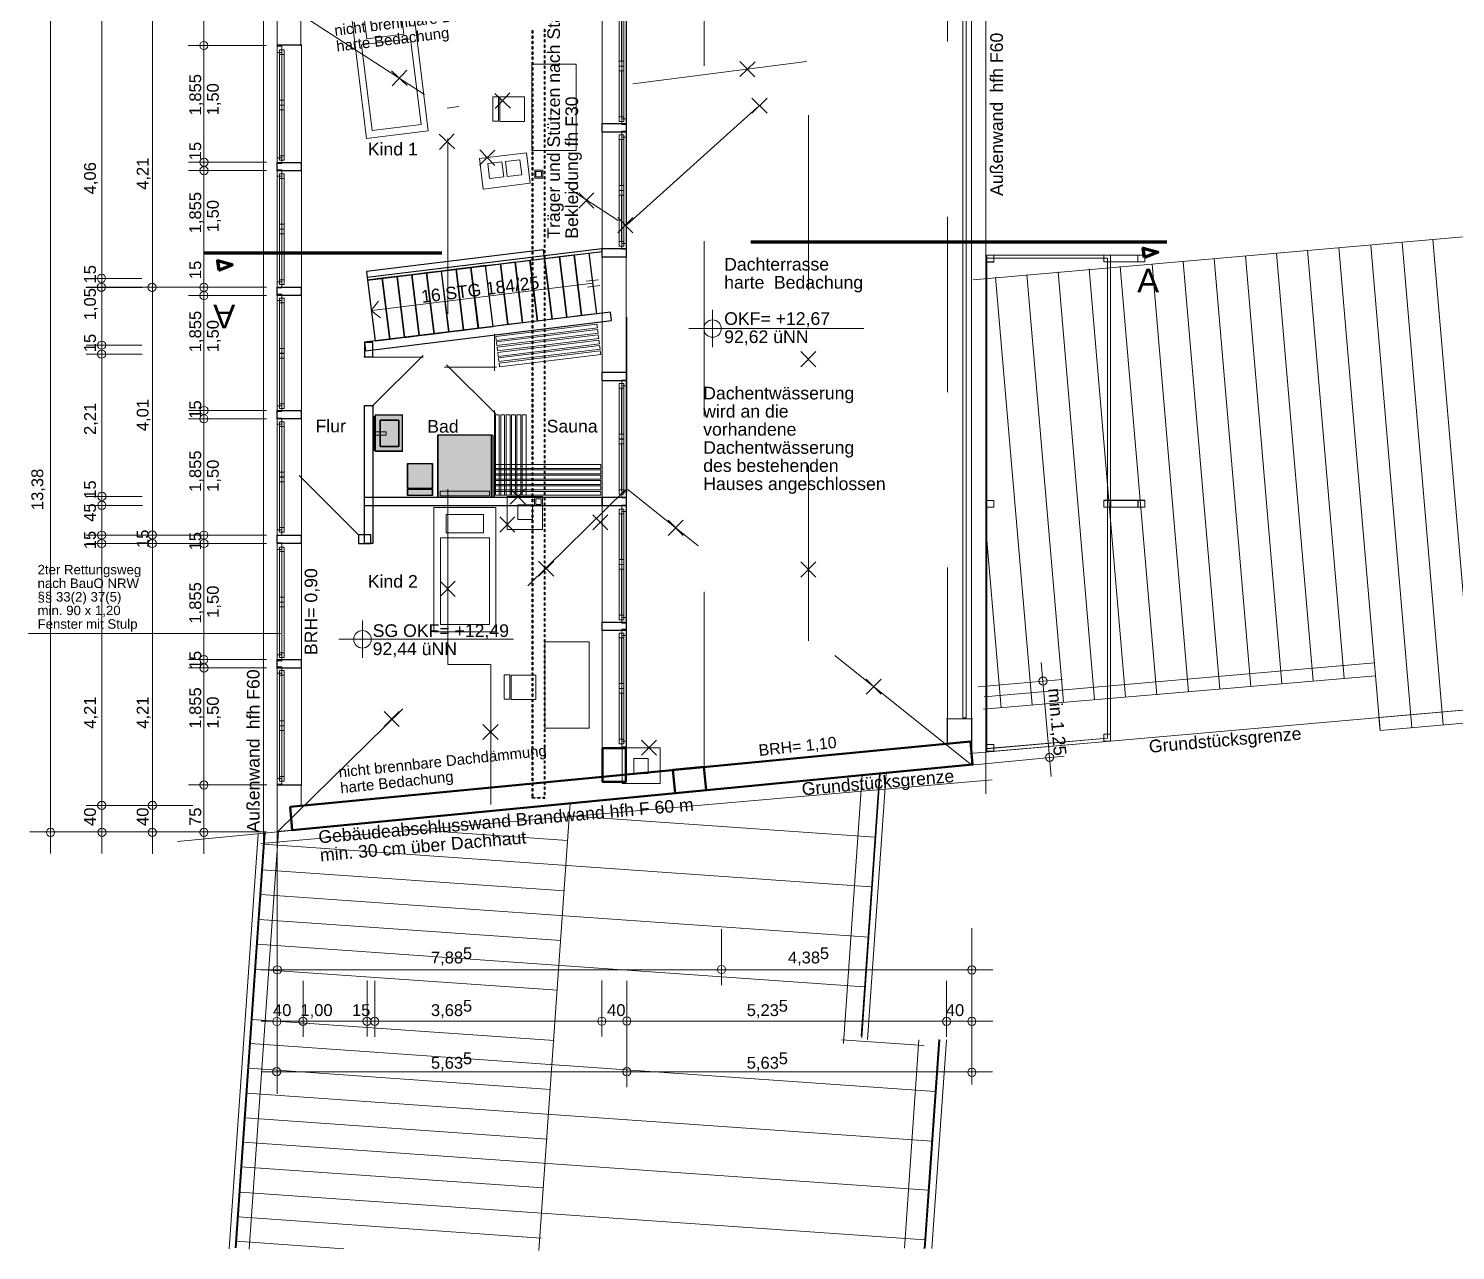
# Model space of a CAD drawing. Header units: millimetres. Extents: x 1502 to 41670, y -35 to 29713.
# Drawn here: x 1524 to 24478, y -35 to 19621 of the extents above; entities that cross this region are included whole.
import ezdxf

# ---------------------------------------------------------------- set-up
doc = ezdxf.new("R2010")
doc.units = ezdxf.units.MM
doc.header["$LTSCALE"] = 50
doc.linetypes.add('PDF_56-4_56-4_0-0_0-0', pattern=[112.8, 56.4, -56.4, 0, 0])
doc.linetypes.add('PDF_564-4_176-4_70-6_176-4', pattern=[987.8, 564.4, -176.4, 70.6, -176.4])
for name, color, linetype in [('03_Sanitaer', 5, 'Continuous'), ('05_Linien_stark', 7, 'Continuous'), ('06_Linien_fein', 3, 'Continuous'), ('07_Bemassung', 6, 'Continuous'), ('08_Schnittlinie', 1, 'Continuous'), ('10_Text', 7, 'Continuous')]:
    doc.layers.add(name, color=color, linetype=linetype)
doc.styles.add('PLAN', font='arial.ttf')

msp = doc.modelspace()

# ---------------------------------------------------------------- hatches: boundary and pattern name
at = {"layer": '03_Sanitaer'}
for points in [[(7103, 13406), (7534, 13406), (7534, 12821), (7103, 12821)], [(7103, 13406), (7534, 13406), (7534, 12821), (7103, 12821)], [(7181, 13323), (7480, 13323), (7480, 12898), (7181, 12898)], [(7181, 13323), (7480, 13323), (7480, 12898), (7181, 12898)], [(8108, 13083), (8969, 13083), (8969, 12076), (8108, 12076)], [(7622, 12624), (8022, 12624), (8022, 12224), (7622, 12224)], [(7622, 12209), (8022, 12209), (8022, 12108), (7622, 12108)]]:
    msp.add_hatch(color=7, dxfattribs=at).paths.add_polyline_path(points)

# ---------------------------------------------------------------- linework, layer by layer
for points in [[(7103, 13406), (7534, 13406), (7534, 12821), (7103, 12821)], [(7103, 13406), (7534, 13406), (7534, 12821), (7103, 12821)], [(7181, 13323), (7480, 13323), (7480, 12898), (7181, 12898)], [(7181, 13323), (7480, 13323), (7480, 12898), (7181, 12898)], [(8108, 13083), (8969, 13083), (8969, 12076), (8108, 12076)], [(7622, 12624), (8022, 12624), (8022, 12224), (7622, 12224)], [(7622, 12209), (8022, 12209), (8022, 12108), (7622, 12108)]]:
    msp.add_lwpolyline(points, close=True, dxfattribs=at)
at = {"layer": '05_Linien_stark', "lineweight": 20}
for p, q in [((5907, 19779), (5907, 19344)), ((5517, 19354), (5917, 19354)), ((16291, 8518), (16708, 8518)), ((16301, 8113), (16301, 8527)), ((16699, 7776), (16699, 8527)), ((5517, 7451), (5919, 7451)), ((5908, 7458), (5908, 7109)), ((5525, 6703), (6040, 6753))]:
    msp.add_line(p, q, dxfattribs=at)
at = {"layer": '05_Linien_stark', "lineweight": 15}
for p, q in [((4094, 19349), (5346, 19349)), ((4099, 17471), (5354, 17471)), ((4100, 17337), (5354, 17337)), ((2446, 15460), (3346, 15460)), ((2448, 15602), (3347, 15602)), ((2451, 15457), (3351, 15457)), ((2451, 15457), (3351, 15457)), ((3260, 15459), (4160, 15459)), ((4095, 15460), (5350, 15460)), ((10693, 15581), (10492, 15557)), ((10716, 15488), (10514, 15463)), ((4096, 15328), (5350, 15328)), ((7036, 15083), (7154, 15236)), ((7037, 15085), (7188, 14965)), ((12528, 15096), (12528, 14496)), ((12148, 14796), (14959, 14796)), ((2450, 14528), (3349, 14528)), ((2453, 14383), (3353, 14383)), ((2453, 14383), (3353, 14383)), ((4097, 13344), (5351, 13344)), ((4099, 13476), (5353, 13476)), ((2454, 12095), (3353, 12095)), ((2457, 11950), (3357, 11950)), ((2457, 11950), (3357, 11950)), ((2451, 11471), (3350, 11471)), ((2454, 11338), (3353, 11338)), ((2454, 11338), (3353, 11338)), ((3262, 11472), (4162, 11472)), ((3265, 11338), (4165, 11338)), ((4095, 11472), (5350, 11472)), ((4099, 11338), (5353, 11338)), ((1524, 9888), (5579, 9888)), ((6896, 10097), (6896, 9497)), ((6516, 9797), (9327, 9797)), ((16665, 7961), (38271, 9851)), ((4095, 9469), (5350, 9469)), ((4097, 9335), (5351, 9335)), ((18155, 9150), (16802, 9032)), ((3921, 6544), (18185, 7917)), ((4097, 7454), (5355, 7454)), ((2453, 7124), (3353, 7124)), ((3268, 7124), (4168, 7124)), ((12673, 4235), (12673, 5134)), ((5940, 3403), (5940, 4302)), ((6969, 3407), (6969, 4306)), ((6969, 3407), (6969, 4306)), ((7094, 3401), (7094, 4301)), ((10746, 3408), (10746, 4307)), ((10746, 3408), (10746, 4307)), ((11150, 3406), (11150, 4305)), ((16293, 3401), (16293, 4301)), ((11149, 2590), (11149, 3489))]:
    msp.add_line(p, q, dxfattribs=at)
for points in [[(16552, 20662), (16608, 20662), (16608, 8535), (16552, 8535)], [(8778, 17531), (8838, 17039), (9596, 17132), (9535, 17624)], [(8910, 17448), (8939, 17208), (9170, 17236), (9140, 17476)], [(9196, 17481), (9226, 17241), (9457, 17270), (9427, 17510)], [(9035, 13405), (9097, 13405), (9097, 12116), (9035, 12116)], [(9122, 13405), (9183, 13405), (9183, 12116), (9122, 12116)], [(9208, 13405), (9270, 13405), (9270, 12116), (9208, 12116)], [(9294, 13405), (9356, 13405), (9356, 12116), (9294, 12116)], [(9380, 13405), (9442, 13405), (9442, 12116), (9380, 12116)], [(9466, 13405), (9528, 13405), (9528, 12116), (9466, 12116)], [(11071, 8053), (11686, 8053), (11686, 7475), (11071, 7475)], [(11259, 7879), (11492, 7879), (11492, 7637), (11259, 7637)]]:
    msp.add_lwpolyline(points, close=True, dxfattribs=at)
at = {"layer": '05_Linien_stark', "lineweight": 20}
for points in [[(10751, 19978), (11140, 19978), (11140, 8054), (10751, 8054)], [(11026, 19906), (11101, 19906), (11101, 19018), (11026, 19018)], [(11026, 19832), (11101, 19832), (11101, 19095), (11026, 19095)], [(11066, 19968), (11141, 19968), (11141, 18167), (11066, 18167)], [(11066, 19868), (11141, 19868), (11141, 18076), (11066, 18076)], [(5522, 19359), (5914, 19359), (5914, 7456), (5522, 7456)], [(5522, 19338), (5597, 19338), (5597, 17542), (5522, 17542)], [(5522, 19238), (5597, 19238), (5597, 17451), (5522, 17451)], [(5561, 19203), (5636, 19203), (5636, 18467), (5561, 18467)], [(5562, 19277), (5637, 19277), (5637, 18391), (5562, 18391)], [(11026, 19015), (11101, 19015), (11101, 18126), (11026, 18126)], [(11026, 18939), (11101, 18939), (11101, 18200), (11026, 18200)], [(5562, 18387), (5637, 18387), (5637, 17501), (5562, 17501)], [(5561, 18312), (5636, 18312), (5636, 17575), (5561, 17575)], [(11026, 17909), (11101, 17909), (11101, 17018), (11026, 17018)], [(11066, 17971), (11141, 17971), (11141, 16164), (11066, 16164)], [(11026, 17835), (11101, 17835), (11101, 17094), (11026, 17094)], [(11066, 17871), (11141, 17871), (11141, 16072), (11066, 16072)], [(5522, 17347), (5597, 17347), (5597, 15544), (5522, 15544)], [(5522, 17246), (5597, 17246), (5597, 15452), (5522, 15452)], [(5562, 17285), (5637, 17285), (5637, 16395), (5562, 16395)], [(5561, 17211), (5636, 17211), (5636, 16472), (5561, 16472)], [(11026, 17014), (11101, 17014), (11101, 16122), (11026, 16122)], [(11026, 16938), (11101, 16938), (11101, 16196), (11026, 16196)], [(5561, 16317), (5636, 16317), (5636, 15577), (5561, 15577)], [(5562, 16392), (5637, 16392), (5637, 15502), (5562, 15502)], [(16940, 15976), (16940, 7985), (18930, 8157), (18930, 15976)], [(16940, 15927), (16940, 8038), (18880, 8207), (18880, 15927)], [(16941, 15975), (16941, 7988), (18930, 8159), (18930, 15975)], [(16941, 15926), (16941, 8037), (18880, 8206), (18880, 15926)], [(18820, 15976), (19479, 15976), (19479, 15867), (18820, 15867)], [(18821, 15975), (19480, 15975), (19480, 15866), (18821, 15866)], [(5522, 15346), (5597, 15346), (5597, 13551), (5522, 13551)], [(5522, 15246), (5597, 15246), (5597, 13459), (5522, 13459)], [(5561, 15211), (5636, 15211), (5636, 14475), (5561, 14475)], [(5562, 15285), (5637, 15285), (5637, 14399), (5562, 14399)], [(5561, 14320), (5636, 14320), (5636, 13583), (5561, 13583)], [(5562, 14396), (5637, 14396), (5637, 13509), (5562, 13509)], [(11026, 13909), (11101, 13909), (11101, 13021), (11026, 13021)], [(11026, 13835), (11101, 13835), (11101, 13097), (11026, 13097)], [(11066, 13967), (11141, 13967), (11141, 12168), (11066, 12168)], [(11066, 13871), (11141, 13871), (11141, 12073), (11066, 12073)], [(5522, 13353), (5597, 13353), (5597, 11559), (5522, 11559)], [(5522, 13257), (5597, 13257), (5597, 11464), (5522, 11464)], [(5561, 13221), (5636, 13221), (5636, 12486), (5561, 12486)], [(5562, 13295), (5637, 13295), (5637, 12409), (5562, 12409)], [(11026, 13018), (11101, 13018), (11101, 12129), (11026, 12129)], [(11026, 12942), (11101, 12942), (11101, 12203), (11026, 12203)], [(5562, 12406), (5637, 12406), (5637, 11520), (5562, 11520)], [(5561, 12331), (5636, 12331), (5636, 11593), (5561, 11593)], [(11066, 11956), (11141, 11956), (11141, 10148), (11066, 10148)], [(18820, 12032), (19481, 12032), (19481, 11923), (18820, 11923)], [(18821, 12031), (19482, 12031), (19482, 11921), (18821, 11921)], [(11026, 11890), (11101, 11890), (11101, 11001), (11026, 11001)], [(11026, 11815), (11101, 11815), (11101, 11078), (11026, 11078)], [(11066, 11851), (11141, 11851), (11141, 10056), (11066, 10056)], [(5522, 11347), (5597, 11347), (5597, 9545), (5522, 9545)], [(5562, 11281), (5637, 11281), (5637, 10395), (5562, 10395)], [(5522, 11243), (5597, 11243), (5597, 9452), (5522, 9452)], [(5561, 11207), (5636, 11207), (5636, 10472), (5561, 10472)], [(11026, 10998), (11101, 10998), (11101, 10109), (11026, 10109)], [(11026, 10922), (11101, 10922), (11101, 10183), (11026, 10183)], [(5562, 10392), (5637, 10392), (5637, 9505), (5562, 9505)], [(5561, 10317), (5636, 10317), (5636, 9579), (5561, 9579)], [(11026, 9895), (11101, 9895), (11101, 9007), (11026, 9007)], [(11066, 9957), (11141, 9957), (11141, 8156), (11066, 8156)], [(11026, 9821), (11101, 9821), (11101, 9084), (11026, 9084)], [(11066, 9857), (11141, 9857), (11141, 8065), (11066, 8065)], [(5522, 9354), (5597, 9354), (5597, 7558), (5522, 7558)], [(5522, 9254), (5597, 9254), (5597, 7466), (5522, 7466)], [(5561, 9218), (5636, 9218), (5636, 8483), (5561, 8483)], [(5562, 9292), (5637, 9292), (5637, 8406), (5562, 8406)], [(11026, 9004), (11101, 9004), (11101, 8115), (11026, 8115)], [(11026, 8928), (11101, 8928), (11101, 8189), (11026, 8189)], [(5561, 8327), (5636, 8327), (5636, 7590), (5561, 7590)], [(5562, 8403), (5637, 8403), (5637, 7516), (5562, 7516)]]:
    msp.add_lwpolyline(points, close=True, dxfattribs=at)
at = {"layer": '05_Linien_stark', "lineweight": 25}
for points in [[(10752, 18093), (11140, 18093), (11140, 17955), (10752, 17955)], [(5523, 17468), (5910, 17468), (5910, 17331), (5523, 17331)], [(10752, 16083), (11140, 16083), (11140, 15945), (10752, 15945)], [(9234, 14859), (9114, 15837), (9351, 15866), (9472, 14888)], [(9947, 14945), (9826, 15923), (10064, 15952), (10184, 14974)], [(10184, 14974), (10064, 15952), (10301, 15981), (10421, 15003)], [(10420, 15003), (10300, 15981), (10537, 16010), (10658, 15032)], [(7573, 14654), (7453, 15632), (7215, 15603), (7336, 14625)], [(7810, 14683), (7690, 15661), (7453, 15631), (7573, 14653)], [(8047, 14712), (7927, 15690), (7690, 15661), (7810, 14683)], [(8285, 14741), (8165, 15719), (7927, 15690), (8047, 14712)], [(8522, 14771), (8402, 15749), (8164, 15720), (8284, 14742)], [(8759, 14801), (8639, 15779), (8402, 15749), (8522, 14771)], [(8997, 14830), (8877, 15808), (8639, 15779), (8760, 14801)], [(8997, 14830), (8876, 15808), (9114, 15837), (9234, 14859)], [(5523, 15463), (5911, 15463), (5911, 15326), (5523, 15326)], [(7336, 14625), (7215, 15603), (6978, 15574), (7098, 14596)], [(10903, 14924), (10886, 15060), (6927, 14574), (6944, 14438)], [(7064, 14573), (6926, 14573), (6926, 14338), (7064, 14338)], [(10752, 14092), (11140, 14092), (11140, 13954), (10752, 13954)], [(6926, 13556), (7064, 13556), (7064, 11337), (6926, 11337)], [(5523, 13478), (5910, 13478), (5910, 13341), (5523, 13341)], [(6926, 12080), (10750, 12080), (10750, 11942), (6926, 11942)], [(10752, 12082), (11139, 12082), (11139, 11944), (10752, 11944)], [(5523, 11473), (5911, 11473), (5911, 11336), (5523, 11336)], [(7028, 11338), (7028, 11476), (6834, 11476), (6834, 11338)], [(10751, 10074), (11139, 10074), (11139, 9936), (10751, 9936)], [(5524, 9470), (5912, 9470), (5912, 9333), (5524, 9333)]]:
    msp.add_lwpolyline(points, close=True, dxfattribs=at)
at = {"layer": '05_Linien_stark', "lineweight": 211}
for points in [[(19474, 15938), (19453, 16088), (19688, 16023)], [(4583, 15735), (4798, 15820), (4563, 15885)]]:
    msp.add_lwpolyline(points, close=True, dxfattribs=at)
at = {"layer": '05_Linien_stark', "lineweight": 18}
for points in [[(7098, 13408), (7539, 13408), (7539, 12817), (7098, 12817)], [(7098, 13408), (7539, 13408), (7539, 12817), (7098, 12817)], [(7185, 13324), (7477, 13324), (7477, 12893), (7185, 12893)], [(7185, 13324), (7477, 13324), (7477, 12893), (7185, 12893)], [(7098, 13131), (7276, 13131), (7276, 13080), (7098, 13080)], [(7098, 13131), (7276, 13131), (7276, 13080), (7098, 13080)], [(8113, 13078), (8964, 13078), (8964, 12080), (8113, 12080)], [(7627, 12619), (8018, 12619), (8018, 12228), (7627, 12228)], [(7627, 12204), (8018, 12204), (8018, 12112), (7627, 12112)], [(30294, 8945), (23265, 8330), (23247, 8538), (30276, 9153)]]:
    msp.add_lwpolyline(points, close=True, dxfattribs=at)
at = {"layer": '05_Linien_stark', "lineweight": 50}
for points in [[(5731, 7102), (5767, 6727), (16710, 7781), (16674, 8155)], [(10757, 8047), (11134, 8047), (11134, 7505), (10757, 7505)], [(12422, 7369), (12386, 7743), (11888, 7695), (11924, 7321)]]:
    msp.add_lwpolyline(points, close=True, dxfattribs=at)
at = {"layer": '05_Linien_stark', "lineweight": 18}
for centre in [(12527, 14795), (6896, 9796)]:
    msp.add_circle(centre, 140, dxfattribs=at)
at = {"layer": '06_Linien_fein', "lineweight": 9}
for p, q in [((16924, 7311), (16924, 21782)), ((16694, 7793), (16694, 21088)), ((5303, 6522), (5303, 20419)), ((11064, 19092), (11064, 19835)), ((5599, 18465), (5599, 19206)), ((11064, 18196), (11064, 18941)), ((5599, 17571), (5599, 18314)), ((11064, 17092), (11064, 17838)), ((5599, 16470), (5599, 17213)), ((11064, 16193), (11064, 16941)), ((16721, 15581), (29635, 16711)), ((5599, 15573), (5599, 16319)), ((23266, 8334), (22603, 16100)), ((23778, 8378), (23116, 16137)), ((24279, 8423), (23618, 16178)), ((24777, 8461), (24115, 16229)), ((20686, 8995), (20099, 15869)), ((21184, 9039), (20597, 15920)), ((21687, 9085), (21100, 15964)), ((22188, 9129), (21601, 16009)), ((22686, 9172), (22099, 16056)), ((17668, 8740), (17081, 15621)), ((18171, 8786), (17585, 15664)), ((18673, 8829), (18086, 15709)), ((19170, 8873), (18583, 15756)), ((19674, 8904), (19086, 15791)), ((20185, 8952), (19598, 15828)), ((5599, 14473), (5599, 15214)), ((9020, 14115), (9020, 14704)), ((5599, 13580), (5599, 14322)), ((7872, 14337), (6920, 14337)), ((7047, 13539), (7872, 14364)), ((9053, 14176), (8217, 14176)), ((8249, 14213), (9040, 13422)), ((11064, 13095), (11064, 13838)), ((9020, 13475), (9020, 12078)), ((5599, 12484), (5599, 13224)), ((11064, 12199), (11064, 12944)), ((5878, 12433), (6838, 11474)), ((5599, 11590), (5599, 12333)), ((11064, 11076), (11064, 11818)), ((17170, 8695), (16924, 11581)), ((5599, 10469), (5599, 11210)), ((11064, 10180), (11064, 10925)), ((5599, 9576), (5599, 10319)), ((11064, 9081), (11064, 9824)), ((16895, 8870), (23174, 9419)), ((5599, 8480), (5599, 9221)), ((16884, 8670), (23191, 9208)), ((11064, 8186), (11064, 8930)), ((5599, 7587), (5599, 8330)), ((14633, 3297), (14934, 7610)), ((14917, 3415), (15212, 7636)), ((14928, 3387), (15225, 7635)), ((15021, 3358), (15321, 7641)), ((5262, 6509), (17026, 7538)), ((9734, -35), (10237, 7158)), ((10226, 6956), (15136, 6612)), ((4750, -8), (5217, 6666)), ((4847, 5), (5314, 6682)), ((4863, 5), (5330, 6686)), ((5075, -12), (5545, 6712)), ((7580, 6741), (10192, 6558)), ((5305, 6500), (15073, 5817)), ((5284, 6088), (10145, 5748)), ((5260, 5689), (15039, 5005)), ((5233, 5290), (10089, 4950)), ((5204, 4891), (14964, 4208)), ((5175, 4492), (10034, 4152)), ((5093, 3295), (16108, 2524)), ((14601, 3353), (15925, 3261)), ((15614, 0), (15848, 3351)), ((15932, -6), (16167, 3357)), ((15949, 0), (16183, 3352)), ((16054, -4), (16289, 3353)), ((5067, 2895), (9922, 2556)), ((5035, 2497), (16052, 1726)), ((5012, 2097), (9866, 1758)), ((4982, 1707), (15995, 937)), ((4946, 1309), (9801, 970)), ((4930, 904), (15942, 134)), ((4900, 505), (9773, 164)), ((4869, 114), (6595, -6))]:
    msp.add_line(p, q, dxfattribs=at)
at = {"layer": '06_Linien_fein', "linetype": 'PDF_56-4_56-4_0-0_0-0', "lineweight": 9}
for p, q in [((11148, 16463), (16700, 21462)), ((16307, 8130), (16307, 20668)), ((12392, 7739), (12392, 20567)), ((14069, 9770), (14069, 19105)), ((8267, 9393), (8267, 18310)), ((11147, 12158), (11147, 16591)), ((16697, 7774), (11167, 12204)), ((8277, 9392), (8952, 9392)), ((8959, 7138), (8959, 9392))]:
    msp.add_line(p, q, dxfattribs=at)
at = {"layer": '06_Linien_fein', "lineweight": 5}
for p, q in [((12964, 18847), (13213, 19087)), ((12964, 18847), (13213, 19087)), ((13208, 18843), (12968, 19092)), ((13208, 18843), (12968, 19092)), ((7616, 18706), (7363, 18942)), ((7616, 18706), (7363, 18942)), ((7372, 18697), (7607, 18950)), ((7372, 18697), (7607, 18950)), ((9276, 18341), (9023, 18577)), ((9276, 18341), (9023, 18577)), ((9031, 18333), (9267, 18585)), ((9031, 18333), (9267, 18585)), ((13159, 18258), (13404, 18502)), ((13404, 18258), (13159, 18502)), ((13159, 18258), (13404, 18502)), ((13404, 18258), (13159, 18502)), ((8381, 17684), (8129, 17920)), ((8381, 17684), (8129, 17920)), ((8137, 17676), (8373, 17928)), ((8137, 17676), (8373, 17928)), ((8779, 17424), (9027, 17664)), ((8779, 17424), (9027, 17664)), ((9023, 17420), (8783, 17668)), ((9023, 17420), (8783, 17668)), ((10374, 16734), (10619, 16979)), ((10619, 16734), (10374, 16979)), ((10374, 16734), (10619, 16979)), ((10619, 16734), (10374, 16979)), ((11003, 16337), (11247, 16582)), ((11247, 16337), (11003, 16582)), ((11003, 16337), (11247, 16582)), ((11247, 16337), (11003, 16582)), ((13946, 14180), (14191, 14425)), ((14191, 14180), (13946, 14425)), ((13946, 14180), (14191, 14425)), ((14191, 14180), (13946, 14425)), ((9274, 11972), (9518, 12216)), ((9518, 11972), (9274, 12216)), ((9274, 11972), (9518, 12216)), ((9518, 11972), (9274, 12216)), ((9103, 11520), (9348, 11764)), ((9348, 11520), (9103, 11764)), ((9103, 11520), (9348, 11764)), ((9348, 11520), (9103, 11764)), ((10600, 11555), (10845, 11799)), ((10845, 11555), (10600, 11799)), ((10600, 11555), (10845, 11799)), ((10845, 11555), (10600, 11799)), ((11811, 11467), (12056, 11711)), ((12056, 11467), (11811, 11711)), ((11811, 11467), (12056, 11711)), ((12056, 11467), (11811, 11711)), ((9973, 10810), (9728, 11054)), ((9973, 10810), (9728, 11054)), ((13947, 10797), (14191, 11041)), ((14191, 10797), (13947, 11041)), ((13947, 10797), (14191, 11041)), ((14191, 10797), (13947, 11041)), ((8143, 10485), (8387, 10729)), ((8387, 10485), (8143, 10729)), ((8143, 10485), (8387, 10729)), ((8387, 10485), (8143, 10729)), ((14997, 8912), (15241, 9156)), ((15241, 8912), (14997, 9156)), ((14997, 8912), (15241, 9156)), ((15241, 8912), (14997, 9156)), ((7243, 8391), (7487, 8635)), ((7487, 8391), (7243, 8635)), ((7243, 8391), (7487, 8635)), ((8833, 8183), (9077, 8427)), ((9077, 8183), (8833, 8427)), ((8833, 8183), (9077, 8427)), ((9077, 8183), (8833, 8427)), ((11383, 7932), (11627, 8176)), ((11627, 7932), (11383, 8176)), ((11383, 7932), (11627, 8176)), ((11627, 7932), (11383, 8176))]:
    msp.add_line(p, q, dxfattribs=at)
at = {"layer": '06_Linien_fein', "lineweight": 9}
for points in [[(6962, 17852), (7954, 17974), (7710, 19959), (6718, 19837)], [(6966, 19456), (7562, 19529), (7526, 19818), (6931, 19745)], [(7052, 17979), (7839, 18076), (7669, 19457), (6882, 19360)], [(7081, 13379), (7097, 13379), (7097, 12836), (7081, 12836)], [(8967, 13080), (8999, 13080), (8999, 12084), (8967, 12084)], [(8143, 12179), (8938, 12179), (8938, 12105), (8143, 12105)], [(8044, 11919), (9043, 11919), (9043, 9919), (8044, 9919)], [(8244, 11802), (8844, 11802), (8844, 11511), (8244, 11511)], [(8149, 11426), (8941, 11426), (8941, 10034), (8149, 10034)]]:
    msp.add_lwpolyline(points, close=True, dxfattribs=at)
at = {"layer": '06_Linien_fein', "lineweight": 5}
for points in [[(8992, 18525), (9083, 18525), (9083, 18132), (8992, 18132)], [(9106, 18521), (9500, 18521), (9500, 18128), (9106, 18128)], [(9175, 9225), (9267, 9225), (9267, 8831), (9175, 8831)], [(9290, 9221), (9683, 9221), (9683, 8828), (9290, 8828)]]:
    msp.add_lwpolyline(points, close=True, dxfattribs=at)
at = {"layer": '07_Bemassung', "lineweight": 15}
for p, q in [((5524, 2484), (5524, 29713)), ((1878, 6349), (1878, 20395)), ((2703, 6351), (2703, 20400)), ((3516, 6345), (3516, 20397)), ((4344, 6346), (4344, 20395)), ((7046, 15087), (10603, 15523)), ((17976, 7587), (17816, 9424)), ((1543, 6701), (5345, 6701)), ((16696, 2637), (16696, 5150)), ((5268, 4480), (17037, 4480)), ((5268, 3652), (17038, 3652)), ((5273, 2839), (17030, 2839))]:
    msp.add_line(p, q, dxfattribs=at)
at = {"layer": '07_Bemassung', "linetype": 'PDF_56-4_56-4_0-0_0-0', "lineweight": 9}
for p, q in [((5530, 20094), (11011, 16535)), ((14041, 19092), (8258, 18341)), ((5532, 6703), (11129, 12203))]:
    msp.add_line(p, q, dxfattribs=at)
at = {"layer": '07_Bemassung', "lineweight": 5}
msp.add_line((9728, 10810), (9973, 11054), dxfattribs=at)
msp.add_line((9728, 10810), (9973, 11054), dxfattribs=at)
at = {"layer": '07_Bemassung', "lineweight": 9}
msp.add_line((5121, 3683), (9978, 3343), dxfattribs=at)
at = {"layer": '07_Bemassung'}
for points in [[(9627, 19587), (9634, 19587), (9634, 19545), (9627, 19545)], [(9823, 19613), (9830, 19613), (9830, 19570), (9823, 19570)], [(9823, 19528), (9830, 19528), (9830, 19486), (9823, 19486)], [(9627, 19502), (9634, 19502), (9634, 19460), (9627, 19460)], [(9627, 19418), (9634, 19418), (9634, 19375), (9627, 19375)], [(9627, 19333), (9634, 19333), (9634, 19291), (9627, 19291)], [(9823, 19443), (9830, 19443), (9830, 19401), (9823, 19401)], [(9823, 19359), (9830, 19359), (9830, 19316), (9823, 19316)], [(9627, 19248), (9634, 19248), (9634, 19206), (9627, 19206)], [(9627, 19164), (9634, 19164), (9634, 19121), (9627, 19121)], [(9627, 19079), (9634, 19079), (9634, 19037), (9627, 19037)], [(9823, 19274), (9830, 19274), (9830, 19232), (9823, 19232)], [(9823, 19189), (9830, 19189), (9830, 19147), (9823, 19147)], [(9823, 19105), (9830, 19105), (9830, 19062), (9823, 19062)], [(9627, 18994), (9634, 18994), (9634, 18952), (9627, 18952)], [(9627, 18910), (9634, 18910), (9634, 18867), (9627, 18867)], [(9627, 18825), (9634, 18825), (9634, 18783), (9627, 18783)], [(9823, 19020), (9830, 19020), (9830, 18978), (9823, 18978)], [(9823, 18935), (9830, 18935), (9830, 18893), (9823, 18893)], [(9823, 18851), (9830, 18851), (9830, 18808), (9823, 18808)], [(9627, 18740), (9634, 18740), (9634, 18698), (9627, 18698)], [(9627, 18656), (9634, 18656), (9634, 18613), (9627, 18613)], [(9823, 18766), (9830, 18766), (9830, 18724), (9823, 18724)], [(9823, 18681), (9830, 18681), (9830, 18639), (9823, 18639)], [(9823, 18597), (9830, 18597), (9830, 18554), (9823, 18554)], [(9627, 18571), (9634, 18571), (9634, 18529), (9627, 18529)], [(9627, 18486), (9634, 18486), (9634, 18444), (9627, 18444)], [(9627, 18402), (9634, 18402), (9634, 18359), (9627, 18359)], [(9823, 18512), (9830, 18512), (9830, 18470), (9823, 18470)], [(9823, 18427), (9830, 18427), (9830, 18385), (9823, 18385)], [(9627, 18317), (9634, 18317), (9634, 18275), (9627, 18275)], [(9627, 18232), (9634, 18232), (9634, 18190), (9627, 18190)], [(9627, 18148), (9634, 18148), (9634, 18105), (9627, 18105)], [(9823, 18343), (9830, 18343), (9830, 18300), (9823, 18300)], [(9823, 18258), (9830, 18258), (9830, 18216), (9823, 18216)], [(9823, 18173), (9830, 18173), (9830, 18131), (9823, 18131)], [(9627, 18063), (9634, 18063), (9634, 18021), (9627, 18021)], [(9627, 17978), (9634, 17978), (9634, 17936), (9627, 17936)], [(9823, 18089), (9830, 18089), (9830, 18046), (9823, 18046)], [(9823, 18004), (9830, 18004), (9830, 17962), (9823, 17962)], [(9823, 17919), (9830, 17919), (9830, 17877), (9823, 17877)], [(9627, 17894), (9634, 17894), (9634, 17851), (9627, 17851)], [(9627, 17809), (9634, 17809), (9634, 17767), (9627, 17767)], [(9627, 17724), (9634, 17724), (9634, 17682), (9627, 17682)], [(9823, 17835), (9830, 17835), (9830, 17792), (9823, 17792)], [(9823, 17750), (9830, 17750), (9830, 17708), (9823, 17708)], [(9627, 17640), (9634, 17640), (9634, 17597), (9627, 17597)], [(9627, 17555), (9634, 17555), (9634, 17513), (9627, 17513)], [(9627, 17470), (9634, 17470), (9634, 17428), (9627, 17428)], [(9823, 17665), (9830, 17665), (9830, 17623), (9823, 17623)], [(9823, 17581), (9830, 17581), (9830, 17538), (9823, 17538)], [(9823, 17496), (9830, 17496), (9830, 17454), (9823, 17454)], [(9627, 17386), (9634, 17386), (9634, 17343), (9627, 17343)], [(9627, 17301), (9634, 17301), (9634, 17259), (9627, 17259)], [(9627, 17216), (9634, 17216), (9634, 17174), (9627, 17174)], [(9823, 17411), (9830, 17411), (9830, 17369), (9823, 17369)], [(9823, 17327), (9830, 17327), (9830, 17284), (9823, 17284)], [(9823, 17242), (9830, 17242), (9830, 17200), (9823, 17200)], [(9627, 17132), (9634, 17132), (9634, 17089), (9627, 17089)], [(9627, 17047), (9634, 17047), (9634, 17005), (9627, 17005)], [(9823, 17157), (9830, 17157), (9830, 17115), (9823, 17115)], [(9823, 17073), (9830, 17073), (9830, 17030), (9823, 17030)], [(9823, 16988), (9830, 16988), (9830, 16946), (9823, 16946)], [(9627, 16962), (9634, 16962), (9634, 16920), (9627, 16920)], [(9627, 16878), (9634, 16878), (9634, 16835), (9627, 16835)], [(9627, 16793), (9634, 16793), (9634, 16751), (9627, 16751)], [(9823, 16903), (9830, 16903), (9830, 16861), (9823, 16861)], [(9823, 16819), (9830, 16819), (9830, 16776), (9823, 16776)], [(9627, 16708), (9634, 16708), (9634, 16666), (9627, 16666)], [(9627, 16624), (9634, 16624), (9634, 16581), (9627, 16581)], [(9627, 16539), (9634, 16539), (9634, 16497), (9627, 16497)], [(9823, 16734), (9830, 16734), (9830, 16692), (9823, 16692)], [(9823, 16649), (9830, 16649), (9830, 16607), (9823, 16607)], [(9823, 16565), (9830, 16565), (9830, 16522), (9823, 16522)], [(9627, 16454), (9634, 16454), (9634, 16412), (9627, 16412)], [(9627, 16370), (9634, 16370), (9634, 16327), (9627, 16327)], [(9823, 16480), (9830, 16480), (9830, 16438), (9823, 16438)], [(9823, 16395), (9830, 16395), (9830, 16353), (9823, 16353)], [(9823, 16311), (9830, 16311), (9830, 16268), (9823, 16268)], [(9627, 16285), (9634, 16285), (9634, 16243), (9627, 16243)], [(9627, 16200), (9634, 16200), (9634, 16158), (9627, 16158)], [(9627, 16116), (9634, 16116), (9634, 16073), (9627, 16073)], [(9823, 16226), (9830, 16226), (9830, 16184), (9823, 16184)], [(9823, 16141), (9830, 16141), (9830, 16099), (9823, 16099)], [(9627, 16031), (9634, 16031), (9634, 15989), (9627, 15989)], [(9627, 15946), (9634, 15946), (9634, 15904), (9627, 15904)], [(9627, 15862), (9634, 15862), (9634, 15819), (9627, 15819)], [(9823, 16057), (9830, 16057), (9830, 16014), (9823, 16014)], [(9823, 15972), (9830, 15972), (9830, 15930), (9823, 15930)], [(9823, 15887), (9830, 15887), (9830, 15845), (9823, 15845)], [(9627, 15777), (9634, 15777), (9634, 15735), (9627, 15735)], [(9627, 15692), (9634, 15692), (9634, 15650), (9627, 15650)], [(9823, 15803), (9830, 15803), (9830, 15760), (9823, 15760)], [(9823, 15718), (9830, 15718), (9830, 15676), (9823, 15676)], [(9823, 15633), (9830, 15633), (9830, 15591), (9823, 15591)], [(9627, 15608), (9634, 15608), (9634, 15565), (9627, 15565)], [(9627, 15523), (9634, 15523), (9634, 15481), (9627, 15481)], [(9627, 15438), (9634, 15438), (9634, 15396), (9627, 15396)], [(9823, 15549), (9830, 15549), (9830, 15506), (9823, 15506)], [(9823, 15464), (9830, 15464), (9830, 15422), (9823, 15422)], [(9823, 15379), (9830, 15379), (9830, 15337), (9823, 15337)], [(9627, 15354), (9634, 15354), (9634, 15311), (9627, 15311)], [(9627, 15269), (9634, 15269), (9634, 15227), (9627, 15227)], [(9627, 15184), (9634, 15184), (9634, 15142), (9627, 15142)], [(9823, 15295), (9830, 15295), (9830, 15252), (9823, 15252)], [(9823, 15210), (9830, 15210), (9830, 15168), (9823, 15168)], [(9627, 15100), (9634, 15100), (9634, 15057), (9627, 15057)], [(9627, 15015), (9634, 15015), (9634, 14973), (9627, 14973)], [(9627, 14930), (9634, 14930), (9634, 14888), (9627, 14888)], [(9823, 15125), (9830, 15125), (9830, 15083), (9823, 15083)], [(9823, 15041), (9830, 15041), (9830, 14998), (9823, 14998)], [(9823, 14956), (9830, 14956), (9830, 14914), (9823, 14914)], [(9627, 14846), (9634, 14846), (9634, 14803), (9627, 14803)], [(9627, 14761), (9634, 14761), (9634, 14719), (9627, 14719)], [(9823, 14871), (9830, 14871), (9830, 14829), (9823, 14829)], [(9823, 14787), (9830, 14787), (9830, 14744), (9823, 14744)], [(9823, 14702), (9830, 14702), (9830, 14660), (9823, 14660)], [(9627, 14676), (9634, 14676), (9634, 14634), (9627, 14634)], [(9627, 14592), (9634, 14592), (9634, 14549), (9627, 14549)], [(9627, 14507), (9634, 14507), (9634, 14465), (9627, 14465)], [(9823, 14617), (9830, 14617), (9830, 14575), (9823, 14575)], [(9823, 14532), (9830, 14532), (9830, 14490), (9823, 14490)], [(9627, 14422), (9634, 14422), (9634, 14380), (9627, 14380)], [(9627, 14338), (9634, 14338), (9634, 14295), (9627, 14295)], [(9627, 14253), (9634, 14253), (9634, 14211), (9627, 14211)], [(9823, 14448), (9830, 14448), (9830, 14406), (9823, 14406)], [(9823, 14363), (9830, 14363), (9830, 14321), (9823, 14321)], [(9823, 14279), (9830, 14279), (9830, 14236), (9823, 14236)], [(9627, 14168), (9634, 14168), (9634, 14126), (9627, 14126)], [(9627, 14084), (9634, 14084), (9634, 14041), (9627, 14041)], [(9823, 14194), (9830, 14194), (9830, 14152), (9823, 14152)], [(9823, 14109), (9830, 14109), (9830, 14067), (9823, 14067)], [(9823, 14025), (9830, 14025), (9830, 13982), (9823, 13982)], [(9627, 13999), (9634, 13999), (9634, 13957), (9627, 13957)], [(9627, 13914), (9634, 13914), (9634, 13872), (9627, 13872)], [(9627, 13830), (9634, 13830), (9634, 13787), (9627, 13787)], [(9823, 13940), (9830, 13940), (9830, 13898), (9823, 13898)], [(9823, 13855), (9830, 13855), (9830, 13813), (9823, 13813)], [(9627, 13745), (9634, 13745), (9634, 13703), (9627, 13703)], [(9627, 13660), (9634, 13660), (9634, 13618), (9627, 13618)], [(9627, 13576), (9634, 13576), (9634, 13533), (9627, 13533)], [(9823, 13771), (9830, 13771), (9830, 13728), (9823, 13728)], [(9823, 13686), (9830, 13686), (9830, 13644), (9823, 13644)], [(9823, 13601), (9830, 13601), (9830, 13559), (9823, 13559)], [(9627, 13491), (9634, 13491), (9634, 13449), (9627, 13449)], [(9627, 13406), (9634, 13406), (9634, 13364), (9627, 13364)], [(9627, 13322), (9634, 13322), (9634, 13279), (9627, 13279)], [(9823, 13517), (9830, 13517), (9830, 13474), (9823, 13474)], [(9823, 13432), (9830, 13432), (9830, 13390), (9823, 13390)], [(9823, 13347), (9830, 13347), (9830, 13305), (9823, 13305)], [(9627, 13237), (9634, 13237), (9634, 13195), (9627, 13195)], [(9627, 13152), (9634, 13152), (9634, 13110), (9627, 13110)], [(9823, 13263), (9830, 13263), (9830, 13220), (9823, 13220)], [(9823, 13178), (9830, 13178), (9830, 13136), (9823, 13136)], [(9823, 13093), (9830, 13093), (9830, 13051), (9823, 13051)], [(9627, 13068), (9634, 13068), (9634, 13025), (9627, 13025)], [(9627, 12983), (9634, 12983), (9634, 12941), (9627, 12941)], [(9627, 12898), (9634, 12898), (9634, 12856), (9627, 12856)], [(9823, 13009), (9830, 13009), (9830, 12966), (9823, 12966)], [(9823, 12924), (9830, 12924), (9830, 12882), (9823, 12882)], [(9627, 12814), (9634, 12814), (9634, 12771), (9627, 12771)], [(9627, 12729), (9634, 12729), (9634, 12687), (9627, 12687)], [(9627, 12644), (9634, 12644), (9634, 12602), (9627, 12602)], [(9823, 12839), (9830, 12839), (9830, 12797), (9823, 12797)], [(9823, 12755), (9830, 12755), (9830, 12712), (9823, 12712)], [(9823, 12670), (9830, 12670), (9830, 12628), (9823, 12628)], [(9627, 12560), (9634, 12560), (9634, 12517), (9627, 12517)], [(9627, 12475), (9634, 12475), (9634, 12433), (9627, 12433)], [(9823, 12585), (9830, 12585), (9830, 12543), (9823, 12543)], [(9823, 12501), (9830, 12501), (9830, 12458), (9823, 12458)], [(9823, 12416), (9830, 12416), (9830, 12374), (9823, 12374)], [(9627, 12390), (9634, 12390), (9634, 12348), (9627, 12348)], [(9627, 12306), (9634, 12306), (9634, 12263), (9627, 12263)], [(9627, 12221), (9634, 12221), (9634, 12179), (9627, 12179)], [(9823, 12331), (9830, 12331), (9830, 12289), (9823, 12289)], [(9823, 12247), (9830, 12247), (9830, 12204), (9823, 12204)], [(9627, 12136), (9634, 12136), (9634, 12094), (9627, 12094)], [(9627, 12052), (9634, 12052), (9634, 12009), (9627, 12009)], [(9627, 11967), (9634, 11967), (9634, 11925), (9627, 11925)], [(9823, 12162), (9830, 12162), (9830, 12120), (9823, 12120)], [(9823, 12077), (9830, 12077), (9830, 12035), (9823, 12035)], [(9823, 11993), (9830, 11993), (9830, 11950), (9823, 11950)], [(9627, 11882), (9634, 11882), (9634, 11840), (9627, 11840)], [(9627, 11798), (9634, 11798), (9634, 11755), (9627, 11755)], [(9627, 11713), (9634, 11713), (9634, 11671), (9627, 11671)], [(9823, 11908), (9830, 11908), (9830, 11866), (9823, 11866)], [(9823, 11823), (9830, 11823), (9830, 11781), (9823, 11781)], [(9823, 11739), (9830, 11739), (9830, 11696), (9823, 11696)], [(9627, 11628), (9634, 11628), (9634, 11586), (9627, 11586)], [(9627, 11544), (9634, 11544), (9634, 11501), (9627, 11501)], [(9823, 11654), (9830, 11654), (9830, 11612), (9823, 11612)], [(9823, 11569), (9830, 11569), (9830, 11527), (9823, 11527)], [(9823, 11484), (9830, 11484), (9830, 11442), (9823, 11442)], [(9627, 11459), (9634, 11459), (9634, 11417), (9627, 11417)], [(9627, 11374), (9634, 11374), (9634, 11332), (9627, 11332)], [(9627, 11290), (9634, 11290), (9634, 11247), (9627, 11247)], [(9823, 11400), (9830, 11400), (9830, 11358), (9823, 11358)], [(9823, 11315), (9830, 11315), (9830, 11273), (9823, 11273)], [(9627, 11205), (9634, 11205), (9634, 11163), (9627, 11163)], [(9627, 11120), (9634, 11120), (9634, 11078), (9627, 11078)], [(9627, 11036), (9634, 11036), (9634, 10993), (9627, 10993)], [(9823, 11231), (9830, 11231), (9830, 11188), (9823, 11188)], [(9823, 11146), (9830, 11146), (9830, 11104), (9823, 11104)], [(9823, 11061), (9830, 11061), (9830, 11019), (9823, 11019)], [(9627, 10951), (9634, 10951), (9634, 10909), (9627, 10909)], [(9627, 10866), (9634, 10866), (9634, 10824), (9627, 10824)], [(9823, 10977), (9830, 10977), (9830, 10934), (9823, 10934)], [(9823, 10892), (9830, 10892), (9830, 10850), (9823, 10850)], [(9823, 10807), (9830, 10807), (9830, 10765), (9823, 10765)], [(9627, 10782), (9634, 10782), (9634, 10739), (9627, 10739)], [(9627, 10697), (9634, 10697), (9634, 10655), (9627, 10655)], [(9627, 10612), (9634, 10612), (9634, 10570), (9627, 10570)], [(9823, 10723), (9830, 10723), (9830, 10680), (9823, 10680)], [(9823, 10638), (9830, 10638), (9830, 10596), (9823, 10596)], [(9627, 10528), (9634, 10528), (9634, 10485), (9627, 10485)], [(9627, 10443), (9634, 10443), (9634, 10401), (9627, 10401)], [(9627, 10358), (9634, 10358), (9634, 10316), (9627, 10316)], [(9823, 10553), (9830, 10553), (9830, 10511), (9823, 10511)], [(9823, 10469), (9830, 10469), (9830, 10426), (9823, 10426)], [(9823, 10384), (9830, 10384), (9830, 10342), (9823, 10342)], [(9627, 10274), (9634, 10274), (9634, 10231), (9627, 10231)], [(9627, 10189), (9634, 10189), (9634, 10147), (9627, 10147)], [(9627, 10104), (9634, 10104), (9634, 10062), (9627, 10062)], [(9823, 10299), (9830, 10299), (9830, 10257), (9823, 10257)], [(9823, 10215), (9830, 10215), (9830, 10172), (9823, 10172)], [(9823, 10130), (9830, 10130), (9830, 10088), (9823, 10088)], [(9627, 10020), (9634, 10020), (9634, 9977), (9627, 9977)], [(9627, 9935), (9634, 9935), (9634, 9893), (9627, 9893)], [(9823, 10045), (9830, 10045), (9830, 10003), (9823, 10003)], [(9823, 9961), (9830, 9961), (9830, 9918), (9823, 9918)], [(9823, 9876), (9830, 9876), (9830, 9834), (9823, 9834)], [(9627, 9850), (9634, 9850), (9634, 9808), (9627, 9808)], [(9627, 9766), (9634, 9766), (9634, 9723), (9627, 9723)], [(9627, 9681), (9634, 9681), (9634, 9639), (9627, 9639)], [(9823, 9791), (9830, 9791), (9830, 9749), (9823, 9749)], [(9823, 9707), (9830, 9707), (9830, 9664), (9823, 9664)], [(9627, 9596), (9634, 9596), (9634, 9554), (9627, 9554)], [(9627, 9512), (9634, 9512), (9634, 9469), (9627, 9469)], [(9627, 9427), (9634, 9427), (9634, 9385), (9627, 9385)], [(9823, 9622), (9830, 9622), (9830, 9580), (9823, 9580)], [(9823, 9537), (9830, 9537), (9830, 9495), (9823, 9495)], [(9823, 9453), (9830, 9453), (9830, 9410), (9823, 9410)], [(9627, 9342), (9634, 9342), (9634, 9300), (9627, 9300)], [(9627, 9258), (9634, 9258), (9634, 9215), (9627, 9215)], [(9823, 9368), (9830, 9368), (9830, 9326), (9823, 9326)], [(9823, 9283), (9830, 9283), (9830, 9241), (9823, 9241)], [(9823, 9199), (9830, 9199), (9830, 9156), (9823, 9156)], [(9627, 9173), (9634, 9173), (9634, 9131), (9627, 9131)], [(9627, 9088), (9634, 9088), (9634, 9046), (9627, 9046)], [(9627, 9004), (9634, 9004), (9634, 8961), (9627, 8961)], [(9823, 9114), (9830, 9114), (9830, 9072), (9823, 9072)], [(9823, 9029), (9830, 9029), (9830, 8987), (9823, 8987)], [(9627, 8919), (9634, 8919), (9634, 8877), (9627, 8877)], [(9627, 8834), (9634, 8834), (9634, 8792), (9627, 8792)], [(9627, 8750), (9634, 8750), (9634, 8707), (9627, 8707)], [(9823, 8945), (9830, 8945), (9830, 8902), (9823, 8902)], [(9823, 8860), (9830, 8860), (9830, 8818), (9823, 8818)], [(9823, 8775), (9830, 8775), (9830, 8733), (9823, 8733)], [(9627, 8665), (9634, 8665), (9634, 8623), (9627, 8623)], [(9627, 8580), (9634, 8580), (9634, 8538), (9627, 8538)], [(9627, 8496), (9634, 8496), (9634, 8453), (9627, 8453)], [(9823, 8691), (9830, 8691), (9830, 8648), (9823, 8648)], [(9823, 8606), (9830, 8606), (9830, 8564), (9823, 8564)], [(9823, 8521), (9830, 8521), (9830, 8479), (9823, 8479)], [(9627, 8411), (9634, 8411), (9634, 8369), (9627, 8369)], [(9627, 8326), (9634, 8326), (9634, 8284), (9627, 8284)], [(9823, 8437), (9830, 8437), (9830, 8394), (9823, 8394)], [(9823, 8352), (9830, 8352), (9830, 8310), (9823, 8310)], [(9823, 8267), (9830, 8267), (9830, 8225), (9823, 8225)], [(9627, 8242), (9634, 8242), (9634, 8199), (9627, 8199)], [(9627, 8157), (9634, 8157), (9634, 8115), (9627, 8115)], [(9627, 8072), (9634, 8072), (9634, 8030), (9627, 8030)], [(9823, 8183), (9830, 8183), (9830, 8140), (9823, 8140)], [(9823, 8098), (9830, 8098), (9830, 8056), (9823, 8056)], [(9627, 7988), (9634, 7988), (9634, 7945), (9627, 7945)], [(9627, 7903), (9634, 7903), (9634, 7861), (9627, 7861)], [(9627, 7818), (9634, 7818), (9634, 7776), (9627, 7776)], [(9823, 8013), (9830, 8013), (9830, 7971), (9823, 7971)], [(9823, 7929), (9830, 7929), (9830, 7886), (9823, 7886)], [(9823, 7844), (9830, 7844), (9830, 7802), (9823, 7802)], [(9627, 7734), (9634, 7734), (9634, 7691), (9627, 7691)], [(9627, 7649), (9634, 7649), (9634, 7607), (9627, 7607)], [(9823, 7759), (9830, 7759), (9830, 7717), (9823, 7717)], [(9823, 7675), (9830, 7675), (9830, 7632), (9823, 7632)], [(9823, 7590), (9830, 7590), (9830, 7548), (9823, 7548)], [(9627, 7564), (9634, 7564), (9634, 7522), (9627, 7522)], [(9627, 7480), (9634, 7480), (9634, 7437), (9627, 7437)], [(9627, 7395), (9634, 7395), (9634, 7353), (9627, 7353)], [(9823, 7505), (9830, 7505), (9830, 7463), (9823, 7463)], [(9823, 7421), (9830, 7421), (9830, 7378), (9823, 7378)], [(9627, 7310), (9634, 7310), (9634, 7268), (9627, 7268)], [(9627, 7250), (9669, 7250), (9669, 7243), (9627, 7243)], [(9712, 7250), (9754, 7250), (9754, 7243), (9712, 7243)], [(9830, 7243), (9830, 7251), (9823, 7251), (9823, 7250), (9796, 7250), (9796, 7243)], [(9823, 7336), (9830, 7336), (9830, 7294), (9823, 7294)]]:
    msp.add_lwpolyline(points, close=True, dxfattribs=at)
at = {"layer": '07_Bemassung', "lineweight": 5}
for points in [[(9621, 19050), (10336, 19050), (10336, 17659), (9621, 17659)], [(9827, 9757), (10542, 9757), (10542, 8366), (9827, 8366)]]:
    msp.add_lwpolyline(points, close=True, dxfattribs=at)
at = {"layer": '07_Bemassung', "lineweight": 20}
for points in [[(9667, 17343), (9797, 17343), (9797, 17213), (9667, 17213)], [(9687, 17323), (9777, 17323), (9777, 17233), (9687, 17233)], [(16940, 15975), (17050, 15975), (17050, 15866), (16940, 15866)], [(16940, 15975), (17050, 15975), (17050, 15866), (16940, 15866)], [(16941, 15974), (17050, 15974), (17050, 15865), (16941, 15865)], [(16941, 15974), (17050, 15974), (17050, 15865), (16941, 15865)], [(18820, 15976), (18930, 15976), (18930, 15867), (18820, 15867)], [(18821, 15975), (18931, 15975), (18931, 15866), (18821, 15866)], [(19370, 15976), (19480, 15976), (19480, 15867), (19370, 15867)], [(19370, 15976), (19479, 15976), (19479, 15867), (19370, 15867)], [(19371, 15975), (19480, 15975), (19480, 15866), (19371, 15866)], [(9663, 12076), (9793, 12076), (9793, 11946), (9663, 11946)], [(9683, 12056), (9773, 12056), (9773, 11966), (9683, 11966)], [(16940, 12031), (17050, 12031), (17050, 11922), (16940, 11922)], [(16940, 12031), (17050, 12031), (17050, 11922), (16940, 11922)], [(16941, 12030), (17050, 12030), (17050, 11921), (16941, 11921)], [(16941, 12030), (17050, 12030), (17050, 11921), (16941, 11921)], [(18821, 12032), (18930, 12032), (18930, 11923), (18821, 11923)], [(18821, 12031), (18931, 12031), (18931, 11921), (18821, 11921)], [(18822, 12033), (18931, 12033), (18931, 11923), (18822, 11923)], [(18822, 12031), (18932, 12031), (18932, 11922), (18822, 11922)], [(19371, 12032), (19481, 12032), (19481, 11922), (19371, 11922)], [(19372, 12031), (19481, 12031), (19481, 11921), (19372, 11921)], [(18821, 8270), (18931, 8270), (18931, 8160), (18821, 8160)], [(16941, 8105), (17051, 8105), (17051, 7995), (16941, 7995)], [(16942, 8103), (17051, 8103), (17051, 7994), (16942, 7994)]]:
    msp.add_lwpolyline(points, close=True, dxfattribs=at)
at = {"layer": '07_Bemassung', "lineweight": 25}
for points in [[(10753, 16037), (10748, 16078), (6973, 15614), (6978, 15574)], [(9826, 15923), (9809, 16061), (6961, 15711), (6978, 15574)], [(9472, 14887), (9352, 15865), (9589, 15894), (9709, 14916)], [(9709, 14916), (9589, 15894), (9826, 15923), (9946, 14945)]]:
    msp.add_lwpolyline(points, close=True, dxfattribs=at)
at = {"layer": '07_Bemassung', "lineweight": 15}
for points in [[(10675, 14805), (10668, 14866), (9041, 14667), (9049, 14605)], [(10686, 14719), (10678, 14781), (9052, 14581), (9059, 14520)], [(10696, 14634), (10689, 14695), (9062, 14495), (9070, 14434)], [(10707, 14548), (10699, 14610), (9073, 14410), (9080, 14348)], [(10717, 14463), (10710, 14524), (9083, 14324), (9091, 14263)], [(10728, 14377), (10720, 14438), (9094, 14239), (9101, 14177)], [(9036, 12608), (10731, 12608), (10731, 12546), (9036, 12546)], [(9036, 12521), (10731, 12521), (10731, 12459), (9036, 12459)], [(9036, 12435), (10731, 12435), (10731, 12373), (9036, 12373)], [(9036, 12349), (10731, 12349), (10731, 12287), (9036, 12287)], [(9036, 12263), (10731, 12263), (10731, 12201), (9036, 12201)], [(9036, 12176), (10731, 12176), (10731, 12115), (9036, 12115)], [(9226, 12096), (9792, 12096), (9792, 11562), (9226, 11562)], [(9396, 11958), (9629, 11958), (9629, 11725), (9396, 11725)]]:
    msp.add_lwpolyline(points, close=True, dxfattribs=at)
at = {"layer": '07_Bemassung', "lineweight": 18}
for centre, radius in [((4343, 19349), 65.8), ((4348, 17470), 65.8), ((4348, 17336), 65.8), ((2698, 15602), 66.2), ((2696, 15460), 66.2), ((3510, 15459), 66.2), ((4344, 15459), 65.8), ((4345, 15327), 65.8), ((2700, 14528), 66.2), ((2699, 14383), 65.8), ((4345, 13343), 65.8), ((4347, 13476), 65.8), ((2704, 12095), 66.2), ((2703, 11951), 65.8), ((2701, 11471), 66.2), ((3515, 11473), 65.8), ((4344, 11472), 65.8), ((2699, 11338), 65.8), ((3514, 11337), 65.8), ((4347, 11338), 65.8), ((4344, 9469), 65.8), ((4346, 9334), 65.8), ((17842, 9124), 65.8), ((17951, 7898), 65.8), ((4345, 7454), 65.8), ((2702, 7124), 65.8), ((3517, 7124), 65.8), ((1877, 6691), 65.8), ((2706, 6692), 65.8), ((3515, 6692), 65.8), ((4345, 6692), 65.8), ((5526, 4480), 65.8), ((12672, 4485), 65.8), ((16699, 4478), 65.8), ((5518, 3649), 65.8), ((5940, 3651), 65.8), ((6969, 3652), 65.8), ((7093, 3651), 65.8), ((10746, 3653), 65.8), ((11149, 3656), 65.8), ((16292, 3651), 65.8), ((16698, 3651), 65.8), ((5517, 2840), 65.8), ((11149, 2840), 65.8), ((16698, 2831), 65.8)]:
    msp.add_circle(centre, radius, dxfattribs=at)
at = {"layer": '08_Schnittlinie', "linetype": 'PDF_564-4_176-4_70-6_176-4', "lineweight": 70}
for p, q in [((19833, 16182), (13144, 16182)), ((4351, 16011), (8173, 16011))]:
    msp.add_line(p, q, dxfattribs=at)

# ---------------------------------------------------------------- texts
at = {"layer": '07_Bemassung', "style": 'PLAN'}
for s, p in [('1,855', (4301, 18223)), ('1,50', (4584, 18224)), ('15', (4301, 17502)), ('4,06', (2608, 16954)), ('4,21', (3455, 17027)), ('1,855', (4301, 16326)), ('1,50', (4584, 16345)), ('15', (4301, 15590)), ('1,855', (4301, 14414)), ('1,50', (4584, 14414)), ('15', (2608, 14414)), ('2,21', (2608, 13083)), ('4,01', (3455, 13144)), ('15', (4301, 13344)), ('1,855', (4301, 12168)), ('1,50', (4584, 12168)), ('13,38', (1761, 11874)), ('15', (2608, 11245)), ('15', (3455, 11265)), ('15', (4301, 11226)), ('1,855', (4301, 10049)), ('1,50', (4584, 10142)), ('15', (4301, 9314)), ('1,855', (4301, 8358)), ('4,21', (2608, 8358)), ('4,21', (3455, 8358)), ('1,50', (4584, 8358)), ('40', (2608, 6794)), ('40', (3455, 6794)), ('75', (4301, 6794))]:
    msp.add_text(s, height=190.5, rotation=90, dxfattribs=at).set_placement(p)
for s, height, p in [('5', 190, (8512, 4653)), ('5', 190, (14254, 4653)), ('7,88', 190.5, (7997, 4583)), ('4,38', 190.5, (13739, 4583)), ('40', 190.5, (5457, 3736)), ('1,00', 190.5, (5898, 3736)), ('15', 190.5, (6727, 3736)), ('3,68', 190.5, (7997, 3736)), ('5', 190, (8512, 3806)), ('40', 190.5, (10831, 3736)), ('5,23', 190.5, (13077, 3736)), ('5', 190, (13592, 3806)), ('40', 190.5, (16279, 3736)), ('5,63', 190.5, (7997, 2889)), ('5', 190, (8512, 2960)), ('5,63', 190.5, (13077, 2889)), ('5', 190, (13592, 2960))]:
    msp.add_text(s, height=height, dxfattribs=at).set_placement(p)
at = {"layer": '10_Text', "style": 'PLAN'}
for s, height, rotation, p in [('nicht brennbare Dachdämmung', 171.92, 7, (6454, 19503)), ('Träger und Stützen nach Statik', 203.2, 90, (10073, 16240)), ('harte Bedachung', 171.92, 7, (6485, 19249)), ('hfh F60', 203.2, 90, (17198, 18591)), ('Bekleidung fh F30', 203.2, 90, (10364, 16240)), ('Außenwand', 203.2, 90, (17198, 16928)), ('1,05 15', 190.5, 90, (2608, 14928)), ('16 STG 184/25', 201.58, 7, (7854, 15207)), ('A', 381, 180, (4850, 15179)), ('45 15', 190.5, 90, (2608, 11686)), ('BRH= 0,90', 203.2, 90, (6169, 9543)), ('hfh F60', 203.2, 90, (5240, 8350)), ('min.1,25', 203.2, 275, (17925, 9002)), ('Grundstücksgrenze', 203.2, 5, (19555, 7970)), ('Außenwand', 203.2, 90, (5240, 6687)), ('nicht brennbare Dachdämmung', 171.92, 6, (6521, 7572)), ('BRH= 1,10', 183.3, 6, (13278, 7919)), ('harte Bedachung', 171.92, 6, (6548, 7318)), ('Grundstücksgrenze', 203.2, 5, (13970, 7286)), ('Gebäudeabschlusswand Brandwand hfh F 60 m', 203.2, 5, (6195, 6514)), ('min. 30 cm über Dachhaut', 203.2, 5, (6221, 6224))]:
    msp.add_text(s, height=height, rotation=rotation, dxfattribs=at).set_placement(p)
for s, height, p in [('Kind 1', 203.2, (6981, 17580)), ('Dachterrasse', 203.2, (12714, 15728)), ('harte', 203.2, (12714, 15437)), ('Bedachung', 203.2, (13514, 15437)), ('A', 381, (19357, 15375)), ('OKF= +12,67', 203.2, (12714, 14854)), ('92,62 üNN', 203.2, (12714, 14562)), ('Dachentwässerung', 203.2, (12377, 13655)), ('wird an die', 203.2, (12377, 13363)), ('Flur', 203.2, (6140, 13126)), ('Bad', 203.2, (7938, 13120)), ('Sauna', 203.2, (9858, 13123)), ('vorhandene', 203.2, (12377, 13072)), ('Dachentwässerung', 203.2, (12377, 12780)), ('des bestehenden', 203.2, (12377, 12489)), ('Hauses angeschlossen', 203.2, (12377, 12197)), ('2ter Rettungsweg', 152.4, (1669, 10841)), ('Kind 2', 203.2, (6981, 10627)), ('§§ 33(2) 37(5)', 152.4, (1669, 10403)), ('nach BauO NRW', 152.4, (1669, 10622)), ('min. 90 x 1,20', 152.4, (1669, 10185)), ('Fenster mit Stulp', 152.4, (1669, 9966)), ('SG OKF= +12,49', 203.2, (7060, 9834)), ('92,44 üNN', 203.2, (7060, 9542))]:
    msp.add_text(s, height=height, dxfattribs=at).set_placement(p)

doc.saveas('drawing.dxf')
